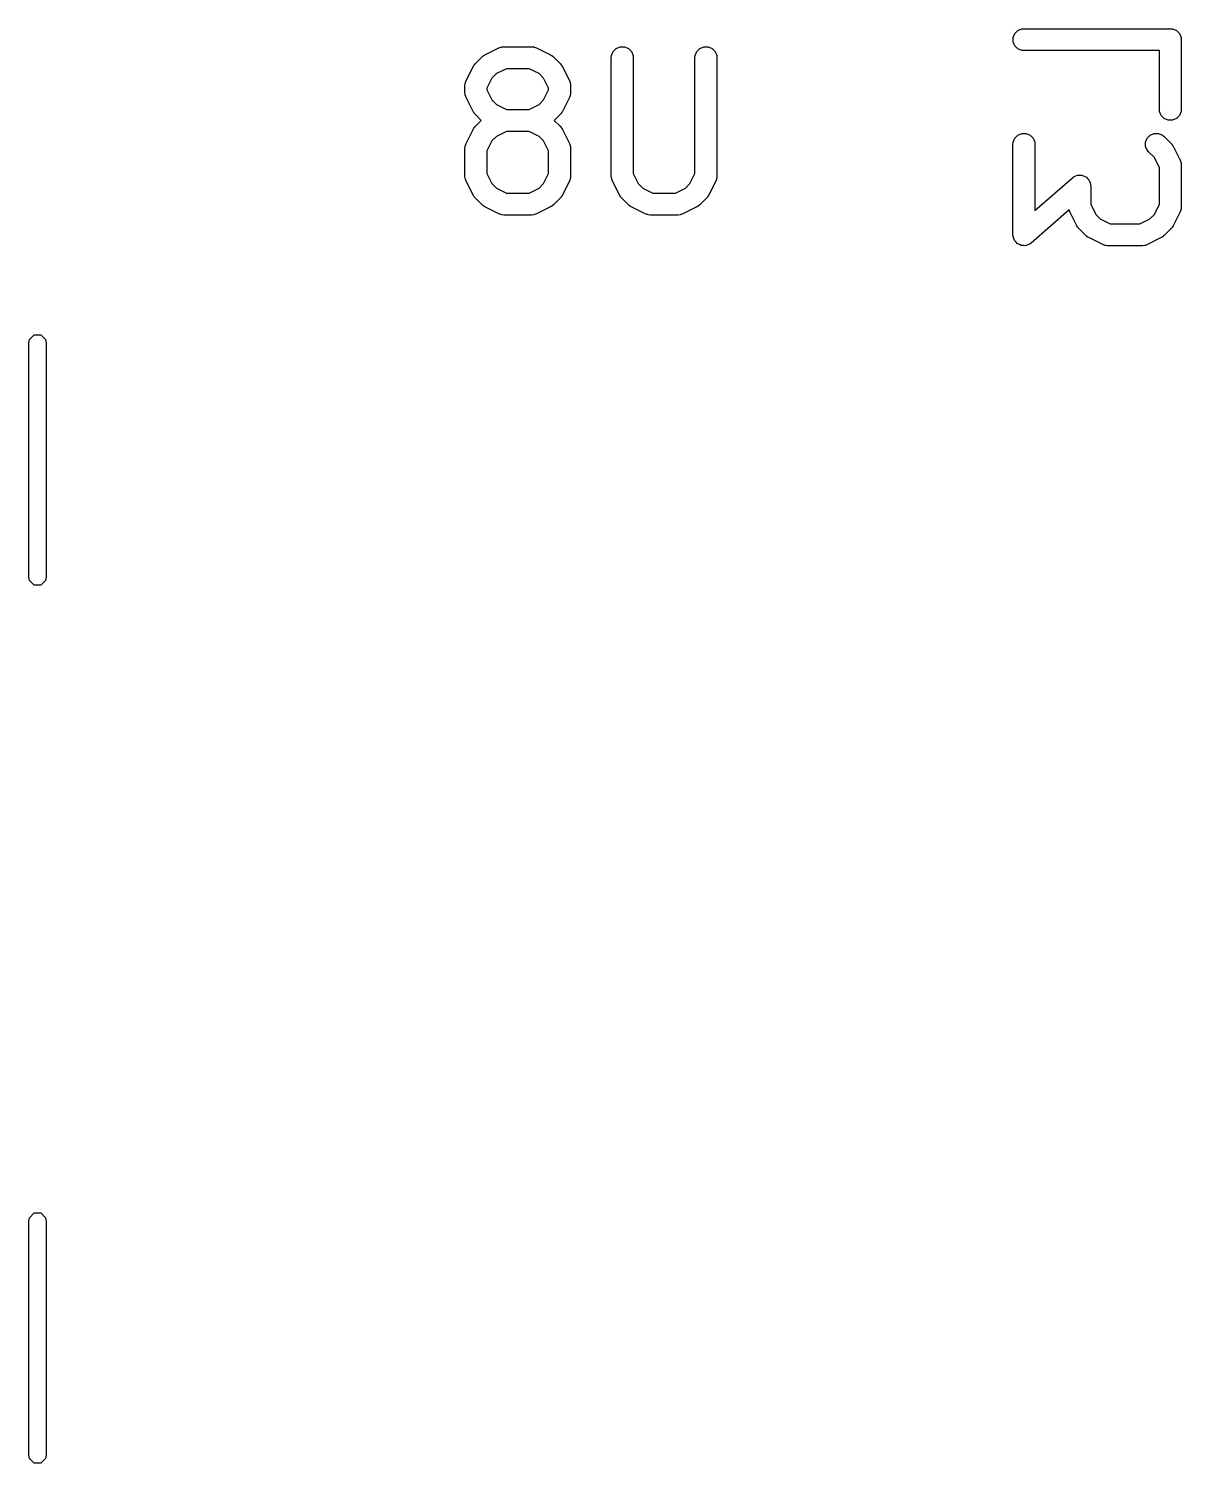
# Model space of a CAD drawing. Extents: x 3.97 to 7.47, y -4.85 to -2.95.
# Drawn here: x 5.2415 to 5.5515, y -3.9312 to -3.5453 of the extents above; entities that cross this region are included whole.
import ezdxf

# ---------------------------------------------------------------- set-up
doc = ezdxf.new("R2010")
doc.units = 0
doc.header["$MEASUREMENT"] = 0
doc.layers.add('BLACK', color=7, linetype='CONTINUOUS')

msp = doc.modelspace()

# ---------------------------------------------------------------- linework, layer by layer
at = {"layer": 'BLACK', "linetype": 'CONTINUOUS'}
for p, q in [((5.50631, -3.54763), (5.50676, -3.54657)), ((5.50676, -3.54657), (5.50757, -3.54575)), ((5.50757, -3.54575), (5.50863, -3.54531)), ((5.50863, -3.54531), (5.50921, -3.54525)), ((5.50921, -3.54525), (5.54858, -3.54525)), ((5.54858, -3.54525), (5.54916, -3.54531)), ((5.54916, -3.54531), (5.55022, -3.54575)), ((5.55022, -3.54575), (5.55104, -3.54657)), ((5.55104, -3.54657), (5.55148, -3.54763)), ((5.36423, -3.55229), (5.36798, -3.55041)), ((5.36798, -3.55041), (5.36852, -3.55021)), ((5.36852, -3.55021), (5.36863, -3.5502)), ((5.36863, -3.5502), (5.36873, -3.55016)), ((5.36873, -3.55016), (5.3693, -3.5501)), ((5.3693, -3.5501), (5.3768, -3.5501)), ((5.3768, -3.5501), (5.37738, -3.55016)), ((5.37738, -3.55016), (5.37748, -3.5502)), ((5.37748, -3.5502), (5.37758, -3.55021)), ((5.37758, -3.55021), (5.37812, -3.55041)), ((5.37812, -3.55041), (5.38187, -3.55229)), ((5.39872, -3.55141), (5.39953, -3.5506)), ((5.39953, -3.5506), (5.4006, -3.55016)), ((5.4006, -3.55016), (5.40175, -3.55016)), ((5.40175, -3.55016), (5.40281, -3.5506)), ((5.40281, -3.5506), (5.40363, -3.55141)), ((5.42122, -3.55141), (5.42203, -3.5506)), ((5.42203, -3.5506), (5.42309, -3.55016)), ((5.42309, -3.55016), (5.42425, -3.55016)), ((5.42425, -3.55016), (5.42531, -3.5506)), ((5.42531, -3.5506), (5.42613, -3.55141)), ((5.50631, -3.54878), (5.50631, -3.54763)), ((5.50676, -3.54985), (5.50631, -3.54878)), ((5.50757, -3.55066), (5.50676, -3.54985)), ((5.55148, -3.54763), (5.55153, -3.54821)), ((5.55153, -3.54821), (5.55153, -3.56696)), ((5.36159, -3.55471), (5.36347, -3.55284)), ((5.36347, -3.55284), (5.36369, -3.55265)), ((5.36369, -3.55265), (5.36374, -3.5526)), ((5.36374, -3.5526), (5.36383, -3.55254)), ((5.36383, -3.55254), (5.36391, -3.55247)), ((5.36391, -3.55247), (5.36398, -3.55244)), ((5.36398, -3.55244), (5.36423, -3.55229)), ((5.38187, -3.55229), (5.38212, -3.55244)), ((5.38212, -3.55244), (5.38219, -3.55247)), ((5.38219, -3.55247), (5.38227, -3.55254)), ((5.38227, -3.55254), (5.38236, -3.5526)), ((5.38236, -3.5526), (5.38241, -3.55265)), ((5.38241, -3.55265), (5.38264, -3.55284)), ((5.38264, -3.55284), (5.38451, -3.55471)), ((5.39822, -3.55305), (5.39828, -3.55248)), ((5.39822, -3.58492), (5.39822, -3.55305)), ((5.39828, -3.55248), (5.39872, -3.55141)), ((5.40363, -3.55141), (5.40407, -3.55248)), ((5.40407, -3.55248), (5.40413, -3.55305)), ((5.40413, -3.55305), (5.40413, -3.58423)), ((5.42072, -3.55305), (5.42078, -3.55248)), ((5.42072, -3.58423), (5.42072, -3.55305)), ((5.42078, -3.55248), (5.42122, -3.55141)), ((5.42613, -3.55141), (5.42657, -3.55248)), ((5.42657, -3.55248), (5.42662, -3.55305)), ((5.42662, -3.55305), (5.42662, -3.58492)), ((5.50863, -3.5511), (5.50757, -3.55066)), ((5.50921, -3.55116), (5.50863, -3.5511)), ((5.54563, -3.55116), (5.50921, -3.55116)), ((5.54563, -3.56696), (5.54563, -3.55116)), ((5.35916, -3.55923), (5.36104, -3.55548)), ((5.36104, -3.55548), (5.36119, -3.55523)), ((5.36119, -3.55523), (5.36122, -3.55516)), ((5.36122, -3.55516), (5.36129, -3.55508)), ((5.36129, -3.55508), (5.36135, -3.55499)), ((5.36135, -3.55499), (5.3614, -3.55494)), ((5.3614, -3.55494), (5.36159, -3.55471)), ((5.3673, -3.55735), (5.36611, -3.55855)), ((5.37, -3.55601), (5.3673, -3.55735)), ((5.3761, -3.55601), (5.37, -3.55601)), ((5.3788, -3.55735), (5.3761, -3.55601)), ((5.38, -3.55855), (5.3788, -3.55735)), ((5.38451, -3.55471), (5.3847, -3.55494)), ((5.3847, -3.55494), (5.38476, -3.55499)), ((5.38476, -3.55499), (5.38481, -3.55508)), ((5.38481, -3.55508), (5.38488, -3.55516)), ((5.38488, -3.55516), (5.38491, -3.55523)), ((5.38491, -3.55523), (5.38507, -3.55548)), ((5.38507, -3.55548), (5.38694, -3.55923)), ((5.35885, -3.56055), (5.35891, -3.55998)), ((5.35885, -3.56243), (5.35885, -3.56055)), ((5.35891, -3.55998), (5.35895, -3.55988)), ((5.35895, -3.55988), (5.35896, -3.55977)), ((5.35896, -3.55977), (5.35916, -3.55923)), ((5.36611, -3.55855), (5.36476, -3.56125)), ((5.36476, -3.56125), (5.36476, -3.56173)), ((5.36476, -3.56173), (5.36611, -3.56443)), ((5.38135, -3.56125), (5.38, -3.55855)), ((5.38, -3.56443), (5.38135, -3.56173)), ((5.38135, -3.56173), (5.38135, -3.56125)), ((5.38694, -3.55923), (5.38715, -3.55977)), ((5.38715, -3.55977), (5.38716, -3.55988)), ((5.38716, -3.55988), (5.3872, -3.55998)), ((5.3872, -3.55998), (5.38725, -3.56055)), ((5.38725, -3.56055), (5.38725, -3.56243)), ((5.35891, -3.563), (5.35885, -3.56243)), ((5.35895, -3.5631), (5.35891, -3.563)), ((5.35896, -3.56321), (5.35895, -3.5631)), ((5.35916, -3.56375), (5.35896, -3.56321)), ((5.36104, -3.5675), (5.35916, -3.56375)), ((5.36611, -3.56443), (5.3673, -3.56562)), ((5.3673, -3.56562), (5.37, -3.56697)), ((5.3761, -3.56697), (5.3788, -3.56562)), ((5.3788, -3.56562), (5.38, -3.56443)), ((5.38694, -3.56375), (5.38507, -3.5675)), ((5.38715, -3.56321), (5.38694, -3.56375)), ((5.38716, -3.5631), (5.38715, -3.56321)), ((5.3872, -3.563), (5.38716, -3.5631)), ((5.38725, -3.56243), (5.3872, -3.563)), ((5.36119, -3.56774), (5.36104, -3.5675)), ((5.36122, -3.56782), (5.36119, -3.56774)), ((5.36129, -3.5679), (5.36122, -3.56782)), ((5.36135, -3.56799), (5.36129, -3.5679)), ((5.3614, -3.56804), (5.36135, -3.56799)), ((5.36159, -3.56826), (5.3614, -3.56804)), ((5.36325, -3.56993), (5.36159, -3.56826)), ((5.36159, -3.57159), (5.36325, -3.56993)), ((5.37, -3.56697), (5.3761, -3.56697)), ((5.38451, -3.56826), (5.38285, -3.56993)), ((5.38285, -3.56993), (5.38451, -3.57159)), ((5.3847, -3.56804), (5.38451, -3.56826)), ((5.38476, -3.56799), (5.3847, -3.56804)), ((5.38481, -3.5679), (5.38476, -3.56799)), ((5.38488, -3.56782), (5.38481, -3.5679)), ((5.38491, -3.56774), (5.38488, -3.56782)), ((5.38507, -3.5675), (5.38491, -3.56774)), ((5.54569, -3.56753), (5.54563, -3.56696)), ((5.54613, -3.5686), (5.54569, -3.56753)), ((5.54694, -3.56941), (5.54613, -3.5686)), ((5.54801, -3.56985), (5.54694, -3.56941)), ((5.54916, -3.56985), (5.54801, -3.56985)), ((5.55022, -3.56941), (5.54916, -3.56985)), ((5.55104, -3.5686), (5.55022, -3.56941)), ((5.55148, -3.56753), (5.55104, -3.5686)), ((5.55153, -3.56696), (5.55148, -3.56753)), ((5.35916, -3.5761), (5.36104, -3.57235)), ((5.36104, -3.57235), (5.36119, -3.57211)), ((5.36119, -3.57211), (5.36122, -3.57203)), ((5.36122, -3.57203), (5.36129, -3.57195)), ((5.36129, -3.57195), (5.36135, -3.57186)), ((5.36135, -3.57186), (5.3614, -3.57181)), ((5.3614, -3.57181), (5.36159, -3.57159)), ((5.37, -3.57288), (5.3673, -3.57423)), ((5.3761, -3.57288), (5.37, -3.57288)), ((5.3788, -3.57423), (5.3761, -3.57288)), ((5.38451, -3.57159), (5.3847, -3.57181)), ((5.3847, -3.57181), (5.38476, -3.57186)), ((5.38476, -3.57186), (5.38481, -3.57195)), ((5.38481, -3.57195), (5.38488, -3.57203)), ((5.38488, -3.57203), (5.38491, -3.57211)), ((5.38491, -3.57211), (5.38507, -3.57235)), ((5.38507, -3.57235), (5.38694, -3.5761)), ((5.50757, -3.57387), (5.50863, -3.57343)), ((5.50863, -3.57343), (5.50979, -3.57343)), ((5.50979, -3.57343), (5.51085, -3.57387)), ((5.54319, -3.57387), (5.54426, -3.57343)), ((5.54426, -3.57343), (5.54541, -3.57343)), ((5.54541, -3.57343), (5.54647, -3.57387)), ((5.35885, -3.57742), (5.35891, -3.57685)), ((5.35885, -3.58492), (5.35885, -3.57742)), ((5.35891, -3.57685), (5.35895, -3.57675)), ((5.35895, -3.57675), (5.35896, -3.57665)), ((5.35896, -3.57665), (5.35916, -3.5761)), ((5.36611, -3.57542), (5.36476, -3.57812)), ((5.3673, -3.57423), (5.36611, -3.57542)), ((5.38, -3.57542), (5.3788, -3.57423)), ((5.38135, -3.57812), (5.38, -3.57542)), ((5.38694, -3.5761), (5.38715, -3.57665)), ((5.38715, -3.57665), (5.38716, -3.57675)), ((5.38716, -3.57675), (5.3872, -3.57685)), ((5.3872, -3.57685), (5.38725, -3.57742)), ((5.38725, -3.57742), (5.38725, -3.58492)), ((5.50626, -3.57633), (5.50631, -3.57575)), ((5.50626, -3.6007), (5.50626, -3.57633)), ((5.50631, -3.57575), (5.50676, -3.57469)), ((5.50676, -3.57469), (5.50757, -3.57387)), ((5.51085, -3.57387), (5.51167, -3.57469)), ((5.51167, -3.57469), (5.51211, -3.57575)), ((5.51211, -3.57575), (5.51216, -3.57633)), ((5.51216, -3.57633), (5.51216, -3.59419)), ((5.54194, -3.57575), (5.54238, -3.57469)), ((5.54194, -3.57691), (5.54194, -3.57575)), ((5.54238, -3.57797), (5.54194, -3.57691)), ((5.54238, -3.57469), (5.54319, -3.57387)), ((5.54647, -3.57387), (5.54692, -3.57424)), ((5.54692, -3.57424), (5.54879, -3.57612)), ((5.54879, -3.57612), (5.54898, -3.57634)), ((5.54898, -3.57634), (5.54904, -3.57639)), ((5.54904, -3.57639), (5.54909, -3.57648)), ((5.54909, -3.57648), (5.54916, -3.57656)), ((5.54916, -3.57656), (5.54919, -3.57664)), ((5.54919, -3.57664), (5.54935, -3.57688)), ((5.54935, -3.57688), (5.55122, -3.58063)), ((5.36476, -3.57812), (5.36476, -3.58423)), ((5.38135, -3.58423), (5.38135, -3.57812)), ((5.54274, -3.57842), (5.54238, -3.57797)), ((5.54428, -3.57995), (5.54274, -3.57842)), ((5.54563, -3.58265), (5.54428, -3.57995)), ((5.55122, -3.58063), (5.55143, -3.58117)), ((5.55143, -3.58117), (5.55144, -3.58128)), ((5.55144, -3.58128), (5.55148, -3.58138)), ((5.55148, -3.58138), (5.55153, -3.58195)), ((5.35891, -3.5855), (5.35885, -3.58492)), ((5.36476, -3.58423), (5.36611, -3.58692)), ((5.38, -3.58692), (5.38135, -3.58423)), ((5.38725, -3.58492), (5.3872, -3.5855)), ((5.39828, -3.5855), (5.39822, -3.58492)), ((5.40413, -3.58423), (5.40548, -3.58692)), ((5.41937, -3.58692), (5.42072, -3.58423)), ((5.42662, -3.58492), (5.42657, -3.5855)), ((5.51216, -3.59419), (5.52226, -3.58536)), ((5.52226, -3.58536), (5.52251, -3.58518)), ((5.52251, -3.58518), (5.52257, -3.58512)), ((5.52257, -3.58512), (5.52262, -3.5851)), ((5.52262, -3.5851), (5.52274, -3.58502)), ((5.52274, -3.58502), (5.52319, -3.58487)), ((5.52319, -3.58487), (5.52363, -3.58468)), ((5.52363, -3.58468), (5.52373, -3.58468)), ((5.52373, -3.58468), (5.52383, -3.58465)), ((5.52383, -3.58465), (5.52431, -3.58468)), ((5.52431, -3.58468), (5.52479, -3.58468)), ((5.52479, -3.58468), (5.52488, -3.58472)), ((5.52488, -3.58472), (5.52498, -3.58473)), ((5.52498, -3.58473), (5.52541, -3.58494)), ((5.52541, -3.58494), (5.52585, -3.58512)), ((5.52585, -3.58512), (5.52592, -3.58519)), ((5.52592, -3.58519), (5.52601, -3.58524)), ((5.52601, -3.58524), (5.52633, -3.5856)), ((5.54563, -3.5925), (5.54563, -3.58265)), ((5.55153, -3.58195), (5.55153, -3.5932)), ((5.35895, -3.5856), (5.35891, -3.5855)), ((5.35896, -3.5857), (5.35895, -3.5856)), ((5.35916, -3.58624), (5.35896, -3.5857)), ((5.36104, -3.58999), (5.35916, -3.58624)), ((5.36611, -3.58692), (5.3673, -3.58812)), ((5.3673, -3.58812), (5.37, -3.58947)), ((5.3761, -3.58947), (5.3788, -3.58812)), ((5.3788, -3.58812), (5.38, -3.58692)), ((5.38694, -3.58624), (5.38507, -3.58999)), ((5.38715, -3.5857), (5.38694, -3.58624)), ((5.38716, -3.5856), (5.38715, -3.5857)), ((5.3872, -3.5855), (5.38716, -3.5856)), ((5.39832, -3.5856), (5.39828, -3.5855)), ((5.39833, -3.5857), (5.39832, -3.5856)), ((5.39853, -3.58624), (5.39833, -3.5857)), ((5.40041, -3.58999), (5.39853, -3.58624)), ((5.40548, -3.58692), (5.40667, -3.58812)), ((5.40667, -3.58812), (5.40937, -3.58947)), ((5.41547, -3.58947), (5.41817, -3.58812)), ((5.41817, -3.58812), (5.41937, -3.58692)), ((5.42631, -3.58624), (5.42444, -3.58999)), ((5.42652, -3.5857), (5.42631, -3.58624)), ((5.42653, -3.5856), (5.42652, -3.5857)), ((5.42657, -3.5855), (5.42653, -3.5856)), ((5.52633, -3.5856), (5.52666, -3.58594)), ((5.52666, -3.58594), (5.5267, -3.58603)), ((5.5267, -3.58603), (5.52677, -3.5861)), ((5.52677, -3.5861), (5.52692, -3.58656)), ((5.52692, -3.58656), (5.52711, -3.587)), ((5.52711, -3.587), (5.52712, -3.58714)), ((5.52712, -3.58714), (5.52714, -3.5872)), ((5.52714, -3.5872), (5.52713, -3.58727)), ((5.52713, -3.58727), (5.52716, -3.58758)), ((5.52716, -3.58758), (5.52716, -3.5925)), ((5.36119, -3.59024), (5.36104, -3.58999)), ((5.36122, -3.59031), (5.36119, -3.59024)), ((5.36129, -3.59039), (5.36122, -3.59031)), ((5.36135, -3.59048), (5.36129, -3.59039)), ((5.3614, -3.59054), (5.36135, -3.59048)), ((5.36159, -3.59076), (5.3614, -3.59054)), ((5.36347, -3.59264), (5.36159, -3.59076)), ((5.36369, -3.59282), (5.36347, -3.59264)), ((5.36374, -3.59288), (5.36369, -3.59282)), ((5.36383, -3.59294), (5.36374, -3.59288)), ((5.36391, -3.593), (5.36383, -3.59294)), ((5.36398, -3.59303), (5.36391, -3.593)), ((5.36423, -3.59319), (5.36398, -3.59303)), ((5.37, -3.58947), (5.3761, -3.58947)), ((5.38212, -3.59303), (5.38187, -3.59319)), ((5.38219, -3.593), (5.38212, -3.59303)), ((5.38227, -3.59294), (5.38219, -3.593)), ((5.38236, -3.59288), (5.38227, -3.59294)), ((5.38241, -3.59282), (5.38236, -3.59288)), ((5.38264, -3.59264), (5.38241, -3.59282)), ((5.38451, -3.59076), (5.38264, -3.59264)), ((5.3847, -3.59054), (5.38451, -3.59076)), ((5.38476, -3.59048), (5.3847, -3.59054)), ((5.38481, -3.59039), (5.38476, -3.59048)), ((5.38488, -3.59031), (5.38481, -3.59039)), ((5.38491, -3.59024), (5.38488, -3.59031)), ((5.38507, -3.58999), (5.38491, -3.59024)), ((5.40056, -3.59024), (5.40041, -3.58999)), ((5.40059, -3.59031), (5.40056, -3.59024)), ((5.40066, -3.59039), (5.40059, -3.59031)), ((5.40072, -3.59048), (5.40066, -3.59039)), ((5.40077, -3.59054), (5.40072, -3.59048)), ((5.40096, -3.59076), (5.40077, -3.59054)), ((5.40284, -3.59264), (5.40096, -3.59076)), ((5.40306, -3.59282), (5.40284, -3.59264)), ((5.40311, -3.59288), (5.40306, -3.59282)), ((5.4032, -3.59294), (5.40311, -3.59288)), ((5.40328, -3.593), (5.4032, -3.59294)), ((5.40335, -3.59303), (5.40328, -3.593)), ((5.4036, -3.59319), (5.40335, -3.59303)), ((5.40937, -3.58947), (5.41547, -3.58947)), ((5.42149, -3.59303), (5.42124, -3.59319)), ((5.42156, -3.593), (5.42149, -3.59303)), ((5.42164, -3.59294), (5.42156, -3.593)), ((5.42173, -3.59288), (5.42164, -3.59294)), ((5.42178, -3.59282), (5.42173, -3.59288)), ((5.42201, -3.59264), (5.42178, -3.59282)), ((5.42388, -3.59076), (5.42201, -3.59264)), ((5.42407, -3.59054), (5.42388, -3.59076)), ((5.42413, -3.59048), (5.42407, -3.59054)), ((5.42418, -3.59039), (5.42413, -3.59048)), ((5.42425, -3.59031), (5.42418, -3.59039)), ((5.42428, -3.59024), (5.42425, -3.59031)), ((5.42444, -3.58999), (5.42428, -3.59024)), ((5.52716, -3.5925), (5.52851, -3.5952)), ((5.54428, -3.5952), (5.54563, -3.5925)), ((5.36798, -3.59506), (5.36423, -3.59319)), ((5.36852, -3.59527), (5.36798, -3.59506)), ((5.36863, -3.59528), (5.36852, -3.59527)), ((5.36873, -3.59532), (5.36863, -3.59528)), ((5.3693, -3.59538), (5.36873, -3.59532)), ((5.3768, -3.59538), (5.3693, -3.59538)), ((5.37738, -3.59532), (5.3768, -3.59538)), ((5.37748, -3.59528), (5.37738, -3.59532)), ((5.37758, -3.59527), (5.37748, -3.59528)), ((5.37812, -3.59506), (5.37758, -3.59527)), ((5.38187, -3.59319), (5.37812, -3.59506)), ((5.40735, -3.59506), (5.4036, -3.59319)), ((5.40789, -3.59527), (5.40735, -3.59506)), ((5.408, -3.59528), (5.40789, -3.59527)), ((5.4081, -3.59532), (5.408, -3.59528)), ((5.40867, -3.59538), (5.4081, -3.59532)), ((5.41617, -3.59538), (5.40867, -3.59538)), ((5.41675, -3.59532), (5.41617, -3.59538)), ((5.41685, -3.59528), (5.41675, -3.59532)), ((5.41695, -3.59527), (5.41685, -3.59528)), ((5.41749, -3.59506), (5.41695, -3.59527)), ((5.42124, -3.59319), (5.41749, -3.59506)), ((5.52136, -3.59399), (5.51116, -3.60292)), ((5.52157, -3.59452), (5.52136, -3.59399)), ((5.52344, -3.59827), (5.52157, -3.59452)), ((5.52851, -3.5952), (5.52971, -3.5964)), ((5.52971, -3.5964), (5.53241, -3.59775)), ((5.54038, -3.59775), (5.54308, -3.5964)), ((5.54308, -3.5964), (5.54428, -3.5952)), ((5.55122, -3.59452), (5.54935, -3.59827)), ((5.55143, -3.59398), (5.55122, -3.59452)), ((5.55144, -3.59388), (5.55143, -3.59398)), ((5.55148, -3.59378), (5.55144, -3.59388)), ((5.55153, -3.5932), (5.55148, -3.59378)), ((5.50629, -3.60101), (5.50626, -3.6007)), ((5.5236, -3.59852), (5.52344, -3.59827)), ((5.52363, -3.59859), (5.5236, -3.59852)), ((5.5237, -3.59867), (5.52363, -3.59859)), ((5.52375, -3.59876), (5.5237, -3.59867)), ((5.52381, -3.59881), (5.52375, -3.59876)), ((5.524, -3.59904), (5.52381, -3.59881)), ((5.52587, -3.60091), (5.524, -3.59904)), ((5.53241, -3.59775), (5.54038, -3.59775)), ((5.54879, -3.59904), (5.54692, -3.60091)), ((5.54898, -3.59881), (5.54879, -3.59904)), ((5.54904, -3.59876), (5.54898, -3.59881)), ((5.54909, -3.59867), (5.54904, -3.59876)), ((5.54916, -3.59859), (5.54909, -3.59867)), ((5.54919, -3.59852), (5.54916, -3.59859)), ((5.54935, -3.59827), (5.54919, -3.59852)), ((5.50628, -3.60108), (5.50629, -3.60101)), ((5.5063, -3.60114), (5.50628, -3.60108)), ((5.50631, -3.60128), (5.5063, -3.60114)), ((5.5065, -3.60172), (5.50631, -3.60128)), ((5.50665, -3.60217), (5.5065, -3.60172)), ((5.50672, -3.60225), (5.50665, -3.60217)), ((5.50676, -3.60234), (5.50672, -3.60225)), ((5.50709, -3.60268), (5.50676, -3.60234)), ((5.50741, -3.60304), (5.50709, -3.60268)), ((5.5075, -3.60309), (5.50741, -3.60304)), ((5.50757, -3.60316), (5.5075, -3.60309)), ((5.50801, -3.60334), (5.50757, -3.60316)), ((5.50844, -3.60355), (5.50801, -3.60334)), ((5.50854, -3.60356), (5.50844, -3.60355)), ((5.50863, -3.6036), (5.50854, -3.60356)), ((5.50911, -3.6036), (5.50863, -3.6036)), ((5.50959, -3.60363), (5.50911, -3.6036)), ((5.50969, -3.6036), (5.50959, -3.60363)), ((5.50979, -3.6036), (5.50969, -3.6036)), ((5.51023, -3.60341), (5.50979, -3.6036)), ((5.51068, -3.60326), (5.51023, -3.60341)), ((5.5108, -3.60318), (5.51068, -3.60326)), ((5.51085, -3.60316), (5.5108, -3.60318)), ((5.51091, -3.6031), (5.51085, -3.60316)), ((5.51116, -3.60292), (5.51091, -3.6031)), ((5.5261, -3.6011), (5.52587, -3.60091)), ((5.52615, -3.60116), (5.5261, -3.6011)), ((5.52624, -3.60121), (5.52615, -3.60116)), ((5.52632, -3.60128), (5.52624, -3.60121)), ((5.52639, -3.60131), (5.52632, -3.60128)), ((5.52664, -3.60147), (5.52639, -3.60131)), ((5.53039, -3.60334), (5.52664, -3.60147)), ((5.53093, -3.60355), (5.53039, -3.60334)), ((5.53103, -3.60356), (5.53093, -3.60355)), ((5.53113, -3.6036), (5.53103, -3.60356)), ((5.53171, -3.60365), (5.53113, -3.6036)), ((5.54108, -3.60365), (5.53171, -3.60365)), ((5.54166, -3.6036), (5.54108, -3.60365)), ((5.54176, -3.60356), (5.54166, -3.6036)), ((5.54186, -3.60355), (5.54176, -3.60356)), ((5.5424, -3.60334), (5.54186, -3.60355)), ((5.54615, -3.60147), (5.5424, -3.60334)), ((5.5464, -3.60131), (5.54615, -3.60147)), ((5.54647, -3.60128), (5.5464, -3.60131)), ((5.54655, -3.60121), (5.54647, -3.60128)), ((5.54664, -3.60116), (5.54655, -3.60121)), ((5.54669, -3.6011), (5.54664, -3.60116)), ((5.54692, -3.60091), (5.54669, -3.6011)), ((5.24169, -3.6289), (5.24297, -3.62762)), ((5.24297, -3.62762), (5.24478, -3.62762)), ((5.24478, -3.62762), (5.24605, -3.6289)), ((5.24151, -3.6298), (5.24169, -3.6289)), ((5.24151, -3.69279), (5.24151, -3.6298)), ((5.24605, -3.6289), (5.24623, -3.6298)), ((5.24623, -3.6298), (5.24623, -3.69279)), ((5.24169, -3.6937), (5.24151, -3.69279)), ((5.24623, -3.69279), (5.24605, -3.6937)), ((5.24297, -3.69497), (5.24169, -3.6937)), ((5.24478, -3.69497), (5.24297, -3.69497)), ((5.24605, -3.6937), (5.24478, -3.69497)), ((5.24151, -3.86602), (5.24169, -3.86512)), ((5.24151, -3.92901), (5.24151, -3.86602)), ((5.24169, -3.86512), (5.24297, -3.86384)), ((5.24297, -3.86384), (5.24478, -3.86384)), ((5.24478, -3.86384), (5.24605, -3.86512)), ((5.24605, -3.86512), (5.24623, -3.86602)), ((5.24623, -3.86602), (5.24623, -3.92901)), ((5.24169, -3.92992), (5.24151, -3.92901)), ((5.24297, -3.9312), (5.24169, -3.92992)), ((5.24478, -3.9312), (5.24297, -3.9312)), ((5.24605, -3.92992), (5.24478, -3.9312)), ((5.24623, -3.92901), (5.24605, -3.92992))]:
    msp.add_line(p, q, dxfattribs=at)

doc.saveas('drawing.dxf')
